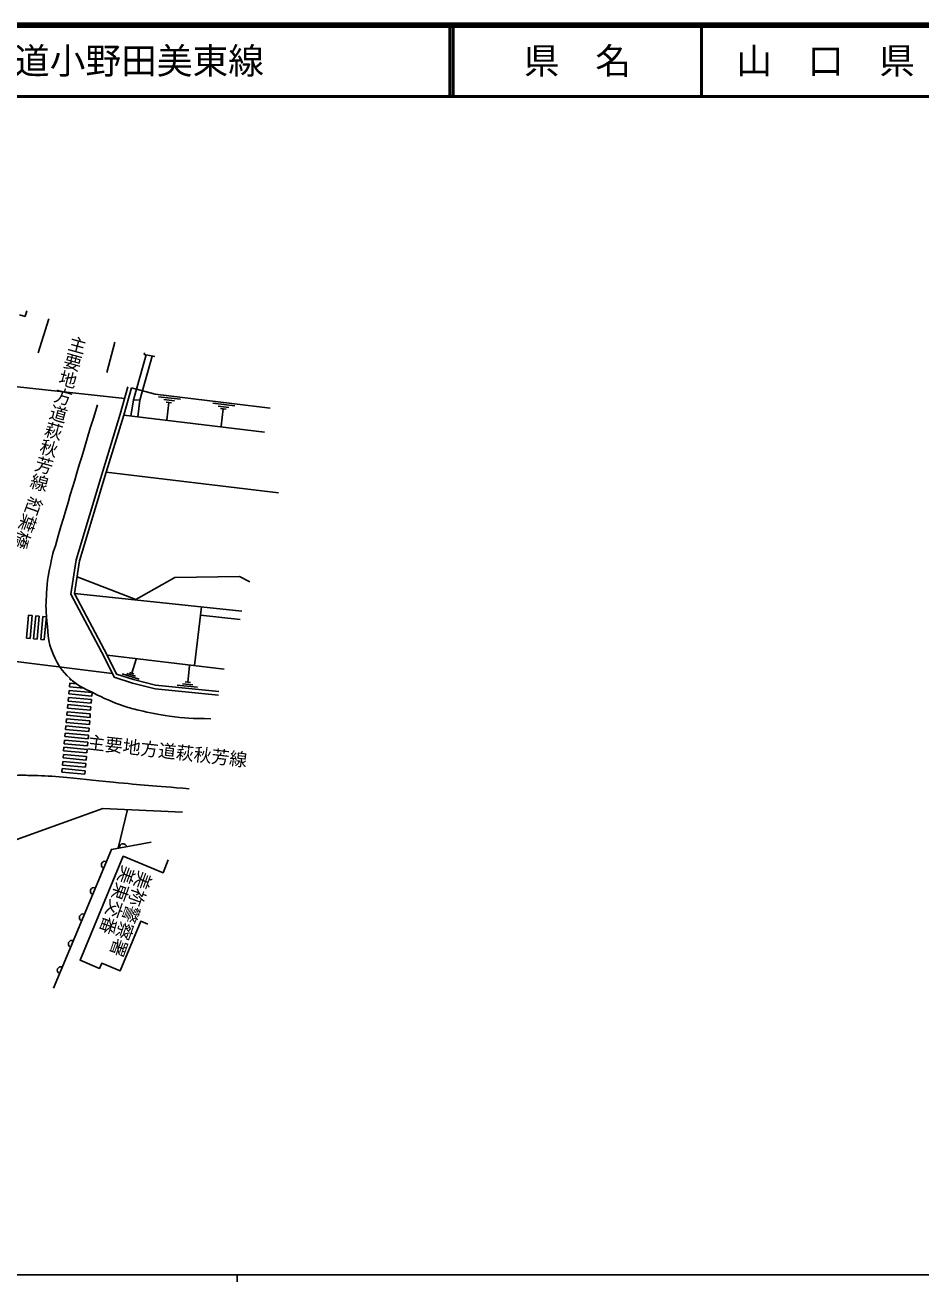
# Model space of a CAD drawing. Units: millimetres, scale not verified. Extents: x 40000 to 680000, y 20000 to 380000.
# Drawn here: x 238301 to 363711, y 204000 to 380000 of the extents above; entities that cross this region are included whole.
import ezdxf
from ezdxf.enums import TextEntityAlignment as Align

# ---------------------------------------------------------------- set-up
doc = ezdxf.new("R2010")
doc.units = ezdxf.units.MM
doc.header["$LTSCALE"] = 1000
for name, color, linetype, lineweight in [('M-BGD', 7, 'Continuous', 25), ('M-TTL', 2, 'Continuous', 140), ('M-TTL-BAND', 7, 'Continuous', 25), ('M-TTL-LINE', 7, 'Continuous', 50)]:
    doc.layers.add(name, color=color, linetype=linetype, lineweight=lineweight)
doc.layers.add('M-TTL-TXT', color=7, linetype='Continuous')
doc.styles.add('@ＭＳ ゴシック', font='')
doc.styles.add('ＭＳ ゴシック', font='')
doc.styles.get('@ＭＳ ゴシック').set_extended_font_data('@MS Gothic')
doc.styles.get('ＭＳ ゴシック').set_extended_font_data('MS Gothic')

msp = doc.modelspace()

# ---------------------------------------------------------------- linework, layer by layer
at = {"layer": 'M-BGD'}
for p, q in [((238305, 339205), (238534, 339979)), ((237496, 339444), (238305, 339205)), ((241595, 338886), (240142, 334099)), ((249718, 331354), (250836, 335587)), ((255227, 333809), (253451, 327507)), ((256104, 333646), (254366, 327476)), ((255014, 334095), (254970, 333857)), ((254970, 333857), (256456, 333580)), ((234621, 329640), (252241, 327706)), ((253451, 327507), (253110, 325254)), ((253451, 327507), (254366, 327476)), ((254366, 327476), (254078, 325136)), ((256990, 327967), (260031, 327597)), ((257713, 327571), (259233, 327386)), ((258056, 327221), (258816, 327128)), ((258436, 327174), (258140, 324742)), ((264598, 327041), (267639, 326671)), ((265321, 326644), (266841, 326459)), ((265664, 326294), (266424, 326201)), ((266044, 326248), (265748, 323815)), ((252102, 325376), (271805, 322977)), ((249643, 317376), (273755, 314506)), ((245215, 300411), (268623, 297930)), ((262998, 298526), (261990, 290304)), ((238498, 294151), (238794, 297380)), ((238794, 297380), (239292, 297335)), ((238996, 294106), (239292, 297335)), ((239494, 294060), (239790, 297289)), ((239790, 297289), (240288, 297244)), ((239992, 294014), (240288, 297244)), ((240490, 293969), (240786, 297198)), ((240786, 297198), (241300, 297151)), ((240988, 293923), (241292, 297237)), ((262856, 297362), (268384, 296778)), ((238498, 294151), (238996, 294106)), ((239494, 294060), (239992, 294014)), ((240490, 293969), (240988, 293923)), ((213990, 293686), (250500, 289195)), ((249805, 291768), (266172, 289801)), ((253218, 289266), (253828, 291186)), ((254265, 288405), (251865, 289168)), ((253741, 288835), (252542, 289217)), ((253518, 289171), (252918, 289361)), ((261073, 287988), (261300, 290286)), ((244504, 287328), (244549, 287826)), ((246522, 287146), (244504, 287328)), ((245515, 287739), (244549, 287826)), ((244594, 288324), (244608, 288477)), ((244794, 288306), (244594, 288324)), ((262452, 287272), (259580, 287555)), ((261763, 287630), (260327, 287772)), ((261432, 287953), (260714, 288023)), ((244324, 285336), (244369, 285834)), ((247563, 285044), (244324, 285336)), ((247608, 285542), (244369, 285834)), ((244414, 286332), (244459, 286830)), ((247653, 286039), (244414, 286332)), ((247698, 286537), (244459, 286830)), ((247563, 285044), (247608, 285542)), ((247653, 286039), (247700, 286560)), ((244144, 283344), (244189, 283842)), ((247428, 283550), (244189, 283842)), ((244234, 284340), (244279, 284838)), ((247473, 284048), (244234, 284340)), ((247518, 284546), (244279, 284838)), ((247383, 283052), (247428, 283550)), ((247473, 284048), (247518, 284546)), ((243964, 281352), (244009, 281850)), ((247248, 281558), (244009, 281850)), ((244054, 282348), (244099, 282846)), ((247293, 282056), (244054, 282348)), ((247338, 282554), (244099, 282846)), ((247383, 283052), (244144, 283344)), ((247293, 282056), (247338, 282554)), ((243784, 279361), (243829, 279858)), ((247068, 279566), (243829, 279858)), ((243874, 280356), (243919, 280854)), ((247113, 280064), (243874, 280356)), ((247158, 280562), (243919, 280854)), ((247203, 281060), (243964, 281352)), ((247113, 280064), (247158, 280562)), ((247203, 281060), (247248, 281558)), ((243694, 278365), (243739, 278863)), ((246933, 278072), (243694, 278365)), ((246978, 278570), (243739, 278863)), ((247023, 279068), (243784, 279361)), ((246933, 278072), (246978, 278570)), ((247023, 279068), (247068, 279566)), ((243514, 276373), (243559, 276871)), ((246753, 276080), (243514, 276373)), ((246798, 276578), (243559, 276871)), ((243604, 277369), (243649, 277867)), ((246843, 277076), (243604, 277369)), ((246888, 277574), (243649, 277867)), ((246753, 276080), (246798, 276578)), ((246843, 277076), (246888, 277574)), ((243424, 275377), (243469, 275875)), ((246663, 275084), (243424, 275377)), ((246708, 275582), (243469, 275875)), ((246663, 275084), (246708, 275582)), ((251319, 264733), (252613, 270130))]:
    msp.add_line(p, q, dxfattribs=at)
for points in [[(249366, 291535), (244698, 300324), (245445, 305098), (249167, 317520), (251625, 325517), (252698, 329327)], [(249805, 291768), (245215, 300411), (245931, 304988), (249643, 317376), (252102, 325376), (253177, 329192)], [(253177, 329192), (256511, 328328), (272615, 326367)], [(269759, 302048), (268315, 302790), (259256, 302627), (253804, 299567), (245580, 302741)], [(265356, 286184), (256483, 287060), (253344, 287861), (250746, 288687), (249366, 291535)], [(265404, 286679), (256569, 287551), (253481, 288339), (251100, 289096), (249805, 291768)], [(221621, 254302), (227489, 258105), (229949, 263393), (249164, 270290), (260315, 269773)], [(255944, 265563), (250378, 264565), (242258, 245122)], [(258346, 263089), (257606, 261305), (252045, 263614), (245992, 249038), (248719, 247906), (249017, 248624), (251599, 247552), (254490, 254512), (255461, 254109)]]:
    msp.add_lwpolyline(points, dxfattribs=at)
for centre, start, end in [((252007, 264857), 10.17015, 190.17015), ((249474, 262400), 67.33226, 247.33226), ((247933, 258709), 67.33226, 247.33226), ((246391, 255018), 67.33226, 247.33226), ((244850, 251327), 67.33226, 247.33226), ((243308, 247636), 67.33226, 247.33226)]:
    msp.add_arc(centre, 500, start, end, dxfattribs=at)
for points, knots in [([(264319, 282871), (261588, 282918), (260750, 282898), (258494, 283218), (256809, 283457), (255875, 283662), (254218, 284049), (253406, 284239), (252954, 284365), (252163, 284631), (250386, 285230), (249431, 285690), (247756, 286532), (246440, 287194), (245620, 287508), (244556, 288526), (243427, 289606), (242891, 290374), (242264, 291805), (241398, 293779), (241502, 295092), (241292, 297237), (241148, 298705), (241245, 299541), (241336, 301014), (241447, 302818), (241726, 303808), (242085, 305579), (242208, 306185), (242356, 306504), (242530, 307097), (244795, 314819), (245536, 317234), (248415, 326840)], [0, 0, 0, 0, 1, 1, 1, 2, 2, 2, 3, 3, 3, 4, 4, 4, 5, 5, 5, 6, 6, 6, 7, 7, 7, 8, 8, 8, 9, 9, 9, 10, 10, 10, 11, 11, 11, 11]), ([(220564, 252248), (224179, 259853), (225127, 261774), (227950, 267926), (228040, 268123), (228085, 268236), (228181, 268430), (228584, 269244), (228844, 269685), (229350, 270439), (229792, 271098), (230113, 271423), (230704, 271952), (231522, 272686), (232000, 273103), (232972, 273616), (234329, 274333), (235195, 274551), (236696, 274872), (237580, 275061), (238105, 274928), (239009, 274916), (240612, 274894), (241510, 274859), (243108, 274731), (246052, 274496), (247691, 274252), (250631, 273973), (254789, 273578), (256114, 273480), (261285, 273066)], [0, 0, 0, 0, 1, 1, 1, 2, 2, 2, 3, 3, 3, 4, 4, 4, 5, 5, 5, 6, 6, 6, 7, 7, 7, 8, 8, 8, 9, 9, 9, 10, 10, 10, 10])]:
    msp.add_open_spline(points, degree=3, knots=knots, dxfattribs=at)
at = {"layer": 'M-TTL'}
msp.add_line((680000, 380000), (40000, 380000), dxfattribs=at)
at = {"layer": 'M-TTL-BAND'}
for p, q in [((40000, 205000), (579000, 205000)), ((268000, 205000), (268000, 204000))]:
    msp.add_line(p, q, dxfattribs=at)
at = {"layer": 'M-TTL-LINE'}
for p, q in [((297750, 380000), (297750, 370000)), ((298250, 380000), (298250, 370000)), ((333000, 380000), (333000, 370000)), ((40000, 370000), (680000, 370000))]:
    msp.add_line(p, q, dxfattribs=at)

# ---------------------------------------------------------------- texts
at = {"layer": 'M-BGD'}
for s, rotation, style, p in [('主要地方道萩秋芳線', 254.532, '@ＭＳ ゴシック', (242940, 325585)), ('紅葉橋', 250.22, 'ＭＳ ゴシック', (238645, 310267)), ('主要地方道萩秋芳線', 353.554, 'ＭＳ ゴシック', (258196, 278332)), ('美東交番', 250.22, 'ＭＳ ゴシック', (251227, 257420)), ('美祢警察署', 250.22, 'ＭＳ ゴシック', (253112, 255495))]:
    msp.add_text(s, height=1833, rotation=rotation, dxfattribs=dict(at, style=style)).set_placement(p, align=Align.MIDDLE_CENTER)
at = {"layer": 'M-TTL-TXT', "style": 'ＭＳ ゴシック'}
msp.add_text('主要地方道小野田美東線', height=3666, dxfattribs=at).set_placement((216734, 375000), align=Align.MIDDLE_LEFT)
for s, p in [('県\u3000名', (315625, 375000)), ('山\u3000口\u3000県', (350375, 375000))]:
    msp.add_text(s, height=3666, dxfattribs=at).set_placement(p, align=Align.MIDDLE_CENTER)

doc.saveas('drawing.dxf')
